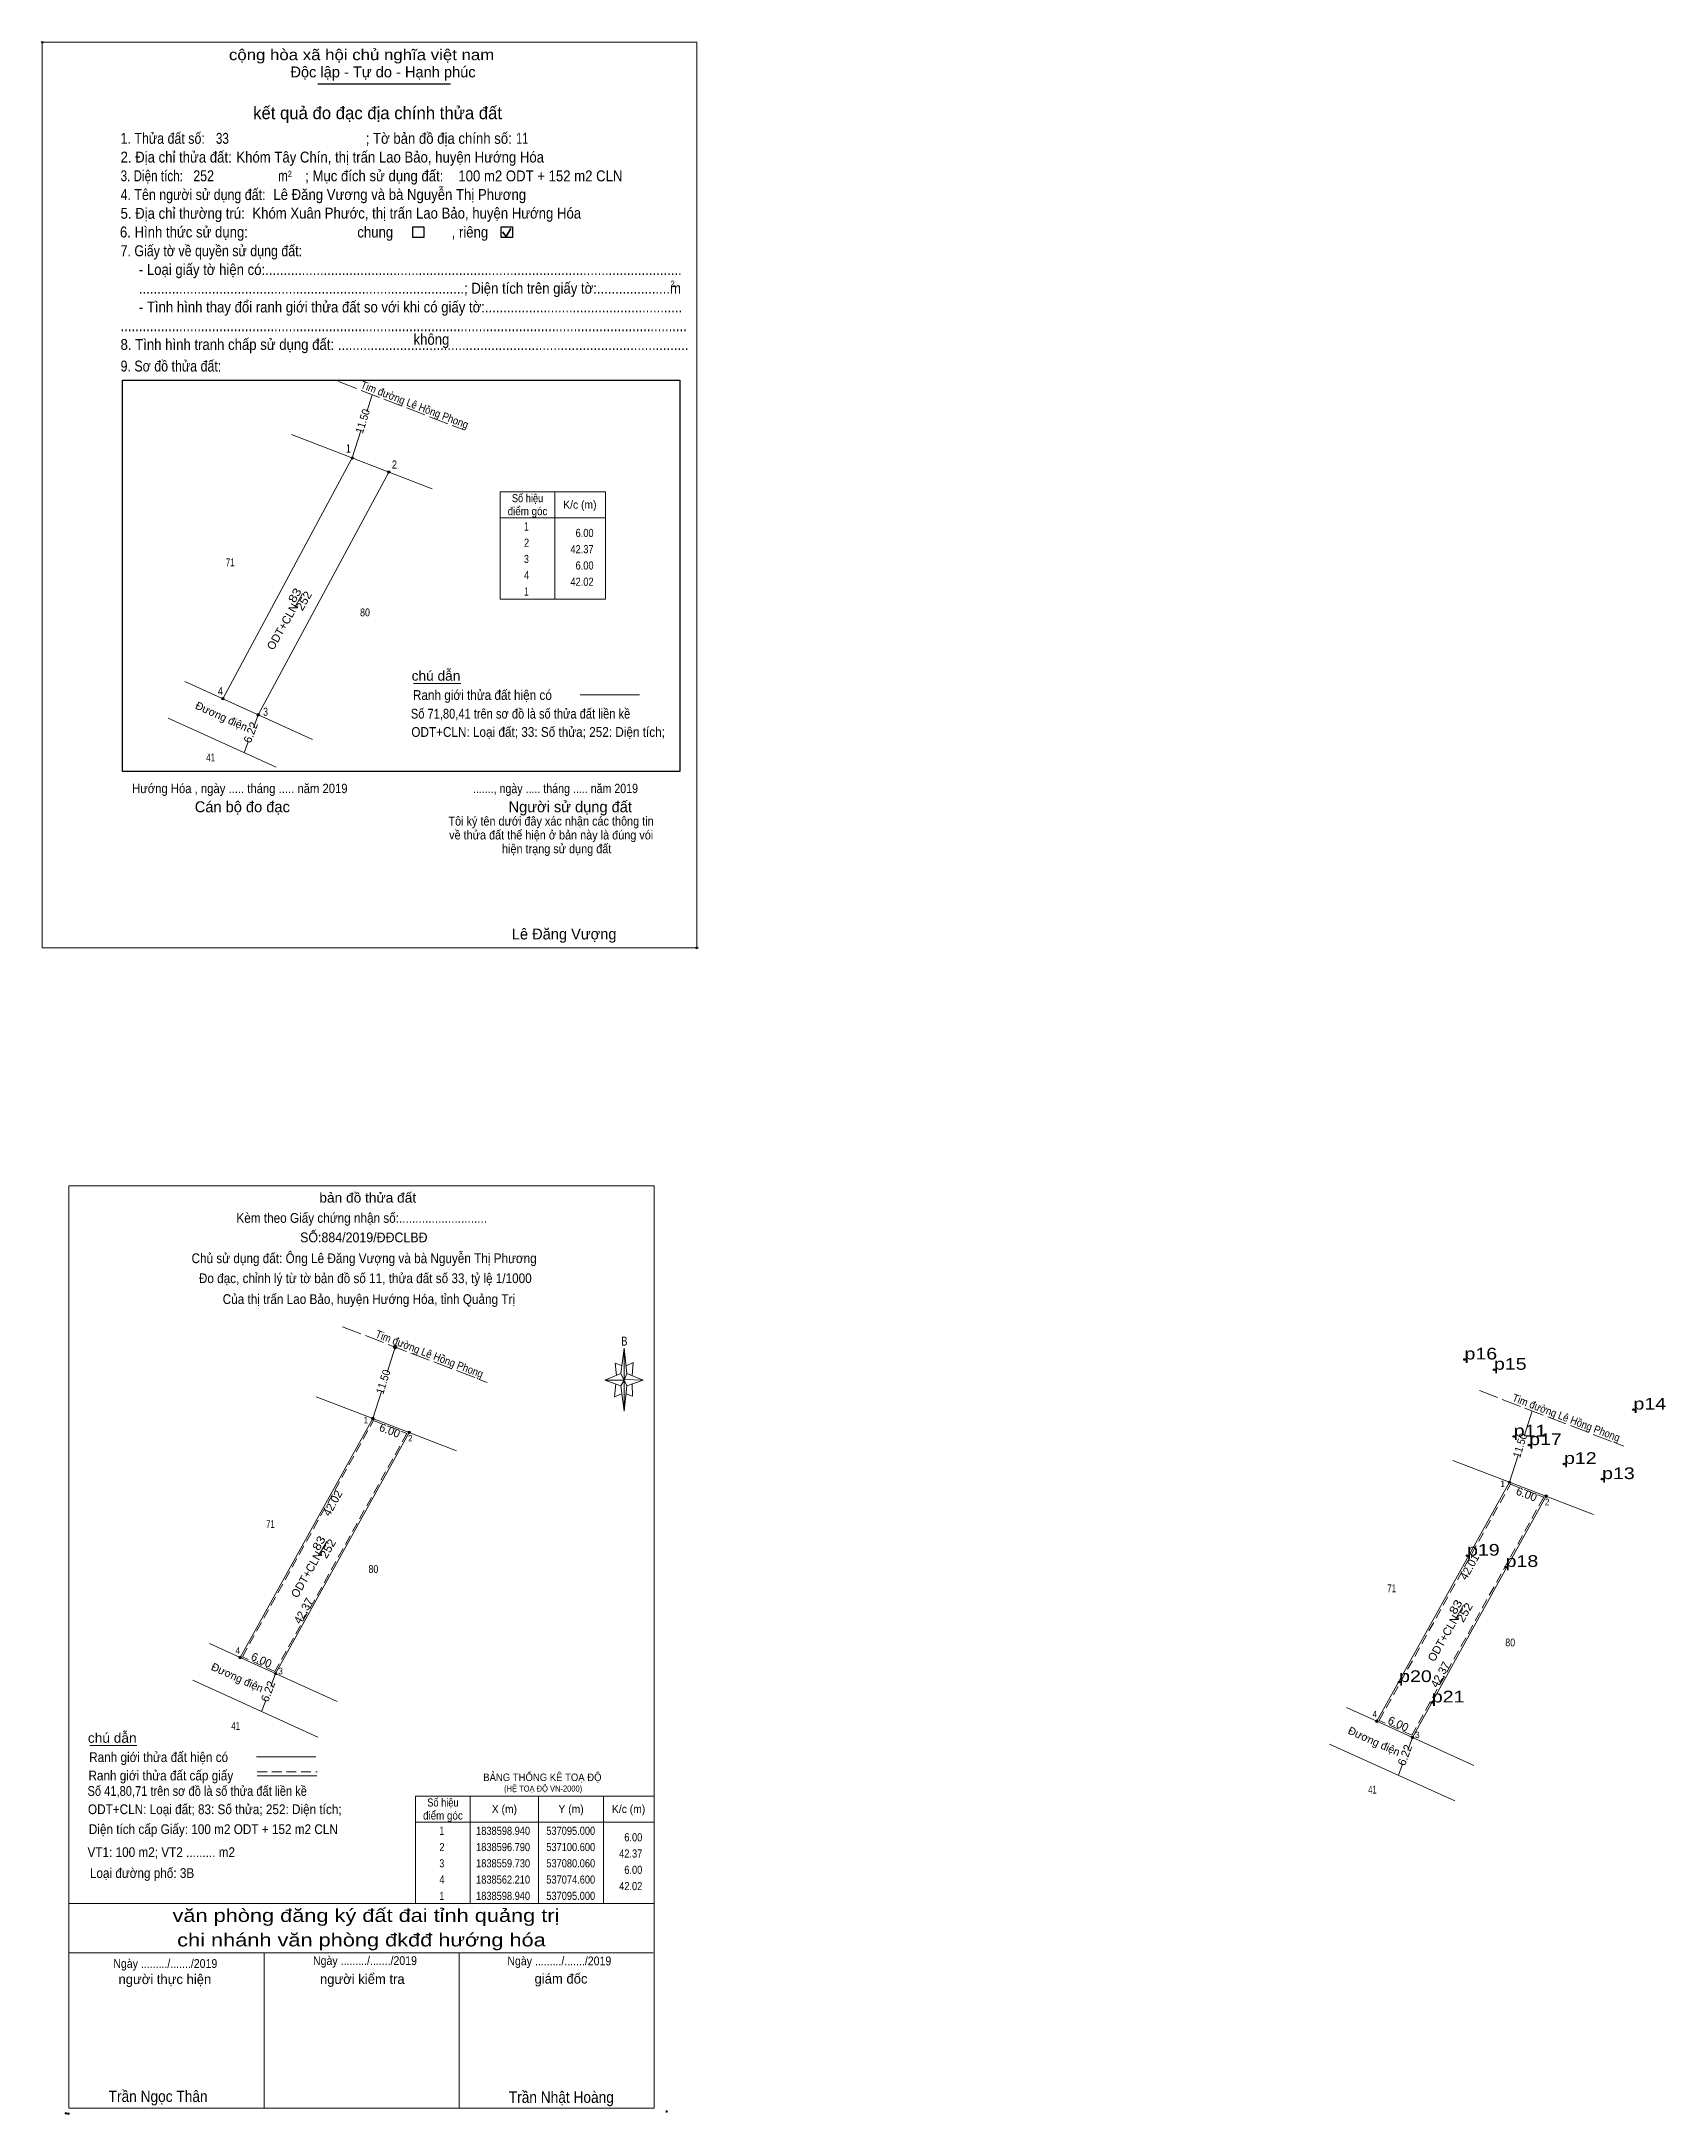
# Model space of a CAD drawing. Header units: metres. Extents: x 536869 to 537119, y 1838502 to 1838820.
import ezdxf
from ezdxf.enums import TextEntityAlignment as Align

# ---------------------------------------------------------------- set-up
doc = ezdxf.new("R2010")
doc.units = ezdxf.units.M
doc.header["$LTSCALE"] = 0.5
doc.header["$PDMODE"] = 32
doc.header["$PDSIZE"] = 0.25
doc.linetypes.add('LONG_DASHED', pattern=[7.5, 6, -1.5])
doc.linetypes.add('MEDIUM_DASHED', pattern=[4.5, 3, -1.5])
for name, color, linetype, lineweight in [('1', 7, 'MEDIUM_DASHED', 13), ('10', 7, 'Continuous', 13), ('17', 7, 'Continuous', 13), ('22', 7, 'LONG_DASHED', 13), ('23', 7, 'Continuous', 13), ('36', 7, 'Continuous', 13), ('5', 7, 'Continuous', 13), ('6', 7, 'Continuous', 13), ('63', 7, 'Continuous', 13), ('7', 7, 'Continuous', 25)]:
    doc.layers.add(name, color=color, linetype=linetype, lineweight=lineweight)
doc.layers.add('12', color=7, linetype='Continuous')

msp = doc.modelspace()

# ---------------------------------------------------------------- hatches: boundary and pattern name
at = {"layer": '36'}
for points in [[(536917.27, 1838756.4, 1), (536916.87, 1838756.4, 1)], [(536922.87, 1838754.24, 1), (536922.47, 1838754.24, 1)], [(536897.35, 1838719.4, 1), (536896.95, 1838719.4, 1)], [(536902.81, 1838716.92, 1), (536902.41, 1838716.92, 1)], [(536920.42, 1838608.74, 1), (536920.02, 1838608.74, 1)], [(536926.0177, 1838606.6181, 1), (536925.6177, 1838606.6181, 1)], [(537095.2, 1838598.94, 1), (537094.8, 1838598.94, 1)], [(537100.7977, 1838596.8181, 1), (537100.3977, 1838596.8181, 1)], [(536900.02, 1838572.01, 1), (536899.62, 1838572.01, 1)], [(536905.48, 1838569.53, 1), (536905.08, 1838569.53, 1)], [(537074.8, 1838562.21, 1), (537074.4, 1838562.21, 1)], [(537080.26, 1838559.73, 1), (537079.86, 1838559.73, 1)]]:
    msp.add_hatch(color=256, dxfattribs=at).paths.add_polyline_path(points)
at = {"layer": '63'}
msp.add_hatch(color=256, dxfattribs=at).paths.add_polyline_path([(536923.92, 1838619.73, 1), (536923.42, 1838619.73, 1)])

# ---------------------------------------------------------------- linework, layer by layer
at = {"layer": '1'}
for points in [[(536920.33, 1838608.43), (536925.46, 1838606.46), (536905.17, 1838569.85), (536900.17, 1838572.13)], [(537095.11, 1838598.63), (537100.24, 1838596.66), (537079.95, 1838560.05), (537074.95, 1838562.33)]]:
    msp.add_lwpolyline(points, close=True, dxfattribs=at)
at = {"layer": '10'}
for p, q in [((536920.22, 1838608.74), (536899.82, 1838572.01)), ((536925.82, 1838606.59), (536905.28, 1838569.53)), ((537095, 1838598.94), (537074.6, 1838562.21)), ((537100.6, 1838596.79), (537080.06, 1838559.73))]:
    msp.add_line(p, q, dxfattribs=at)
for points in [[(536895.12, 1838574.14), (536899.82, 1838572.01), (536914.72, 1838565.23)], [(537069.9, 1838564.34), (537074.6, 1838562.21), (537089.5, 1838555.43)]]:
    msp.add_lwpolyline(points, dxfattribs=at)
at = {"layer": '17'}
for p, q in [((536926.49, 1838721.75), (536933.73, 1838721.75)), ((536876.72, 1838558.49), (536883.96, 1838558.49))]:
    msp.add_line(p, q, dxfattribs=at)
at = {"layer": '22'}
for p, q in [((536915.58, 1838622.84), (536937.78, 1838614.3)), ((537090.36, 1838613.04), (537112.56, 1838604.5))]:
    msp.add_line(p, q, dxfattribs=at)
at = {"layer": '23'}
for p, q in [((536911.78, 1838559.76), (536892.55, 1838568.51)), ((537086.56, 1838549.96), (537067.33, 1838558.71))]:
    msp.add_line(p, q, dxfattribs=at)
for points in [[(536911.51, 1838612.1), (536920.22, 1838608.74), (536933.11, 1838603.78)], [(537086.29, 1838602.3), (537095, 1838598.94), (537107.89, 1838593.98)]]:
    msp.add_lwpolyline(points, dxfattribs=at)
at = {"layer": '36', "linetype": 'LONG_DASHED'}
msp.add_line((536914.93, 1838768.13), (536933.94, 1838760.82), dxfattribs=at)
at = {"layer": '36'}
for p, q in [((536919.29, 1838763.47), (536920.13, 1838766.13)), ((536907.73, 1838760), (536929.33, 1838751.68)), ((536917.07, 1838756.4), (536918.38, 1838760.56)), ((536917.07, 1838756.4), (536897.15, 1838719.4)), ((536902.61, 1838716.92), (536922.67, 1838754.24)), ((536948.21, 1838751.22), (536948.21, 1838734.72)), ((536908.18, 1838733.38), (536909.43, 1838735.56)), ((536891.34, 1838722.04), (536910.94, 1838713.13)), ((536908.05, 1838714.45), (536891.34, 1838722.04)), ((536905.35, 1838708.87), (536888.77, 1838716.41)), ((536902.61, 1838716.92), (536901.88, 1838714.94)), ((536901.08, 1838712.79), (536900.45, 1838711.09)), ((536922.44, 1838615.81), (536923.67, 1838619.73)), ((536920.22, 1838608.74), (536921.53, 1838612.9)), ((537097.22, 1838606.01), (537098.45, 1838609.93)), ((537095, 1838598.94), (537096.31, 1838603.1)), ((536911.89, 1838587.68), (536913.14, 1838589.86)), ((537086.67, 1838577.88), (537087.92, 1838580.06)), ((536905.28, 1838569.53), (536904.55, 1838567.55)), ((536903.75, 1838565.4), (536903.12, 1838563.7)), ((537080.06, 1838559.73), (537079.33, 1838557.75)), ((537078.53, 1838555.6), (537077.9, 1838553.9))]:
    msp.add_line(p, q, dxfattribs=at)
for centre in [(536917.07, 1838756.4), (536922.67, 1838754.24), (536897.15, 1838719.4), (536902.61, 1838716.92), (536920.22, 1838608.74), (536925.8177, 1838606.6181), (537095, 1838598.94), (537100.5977, 1838596.8181), (536899.82, 1838572.01), (536905.28, 1838569.53), (537074.6, 1838562.21), (537080.06, 1838559.73)]:
    msp.add_circle(centre, 0.2, dxfattribs=at)
at = {"layer": '5'}
for p, q in [((536958.37, 1838615.66), (536958.87, 1838619.56)), ((536958.37, 1838613.76), (536955.87, 1838614.66)), ((536959.27, 1838615.66), (536961.77, 1838614.66)), ((536959.27, 1838613.76), (536958.87, 1838609.86)), ((536960.17, 1838612.16), (536959.17, 1838612.56)), ((536960.07, 1838614.06), (536960.17, 1838612.16)), ((536873.5, 1838534.22), (536963.5, 1838534.22)), ((536873.5, 1838526.62), (536963.3, 1838526.62)), ((536873.5, 1838526.62), (536963.3, 1838526.62)), ((536873.5, 1838526.62), (536963.3, 1838526.62)), ((536903.5, 1838502.72), (536903.5, 1838526.62)), ((536933.5, 1838502.72), (536933.5, 1838526.62))]:
    msp.add_line(p, q, dxfattribs=at)
for points in [[(536873.5, 1838644.52), (536963.5, 1838644.52), (536963.5, 1838502.72), (536873.5, 1838502.72)], [(536958.87, 1838619.56), (536959.27, 1838615.66), (536958.87, 1838614.66)], [(536958.87, 1838614.66), (536955.87, 1838614.66), (536958.37, 1838615.66), (536959.27, 1838613.76), (536961.77, 1838614.66), (536958.87, 1838614.76)], [(536958.87, 1838614.66), (536958.87, 1838609.86), (536958.37, 1838613.76)]]:
    msp.add_lwpolyline(points, close=True, dxfattribs=at)
for points in [[(536958.87, 1838614.66), (536958.37, 1838615.66), (536955.87, 1838614.66)], [(536958.57, 1838616.86), (536957.47, 1838617.26), (536957.67, 1838615.36)], [(536958.87, 1838614.66), (536959.27, 1838613.76), (536961.77, 1838614.66)], [(536959.17, 1838616.86), (536960.27, 1838617.36), (536960.07, 1838615.36)], [(536957.57, 1838614.06), (536957.37, 1838612.06), (536958.47, 1838612.56)], [(536963.5, 1838502.72), (536873.5, 1838502.72), (536873.5, 1838526.62)]]:
    msp.add_lwpolyline(points, dxfattribs=at)
for p in [(536873.03, 1838501.95), (536873.43, 1838501.88)]:
    msp.add_point(p, dxfattribs=at)
at = {"layer": '6'}
for p, q in [((536952.09, 1838720.01), (536961.23, 1838720.01)), ((536902.32, 1838556.75), (536911.46, 1838556.75)), ((536902.46, 1838553.82), (536911.6, 1838553.82))]:
    msp.add_line(p, q, dxfattribs=at)
at = {"layer": '6', "linetype": 'MEDIUM_DASHED'}
msp.add_line((536902.46, 1838554.44), (536911.66, 1838554.44), dxfattribs=at)
at = {"layer": '6'}
msp.add_point((536965.4, 1838502.22), dxfattribs=at)
at = {"layer": '63'}
for p, q in [((536935.2, 1838550.72), (536935.2, 1838534.22)), ((536945.7, 1838550.72), (536945.7, 1838534.22)), ((536955.7, 1838550.72), (536955.7, 1838534.22)), ((536926.8, 1838546.72), (536963.5, 1838546.72))]:
    msp.add_line(p, q, dxfattribs=at)
for points in [[(536948.21, 1838734.72), (536939.81, 1838734.72), (536939.81, 1838751.22), (536948.21, 1838751.22)], [(536948.21, 1838751.22), (536956.01, 1838751.22), (536956.01, 1838734.72), (536948.21, 1838734.72)], [(536939.81, 1838747.22), (536948.21, 1838747.22), (536956.01, 1838747.22)]]:
    msp.add_lwpolyline(points, dxfattribs=at)
msp.add_lwpolyline([(536926.8, 1838550.72), (536963.5, 1838550.72), (536963.5, 1838534.22), (536926.8, 1838534.22)], close=True, dxfattribs=at)
at = {"layer": '63', "linetype": 'MEDIUM_DASHED'}
msp.add_circle((536923.67, 1838619.73), 0.25, dxfattribs=at)
at = {"layer": '7'}
for p, q in [((536911.79, 1838813.91), (536932.14, 1838813.91)), ((536881.74, 1838768.35), (536967.42, 1838768.35)), ((536967.42, 1838768.35), (536967.42, 1838708.2))]:
    msp.add_line(p, q, dxfattribs=at)
at = {"layer": '7', "lineweight": 35}
for p, q in [((536940.17, 1838791.16), (536940.74, 1838790.42)), ((536940.74, 1838790.42), (536941.44, 1838791.66))]:
    msp.add_line(p, q, dxfattribs=at)
at = {"layer": '7', "lineweight": 13}
msp.add_lwpolyline([(536869.4, 1838820.3), (536970.04, 1838820.3), (536970.04, 1838681.1), (536869.4, 1838681.1)], close=True, dxfattribs=at)
at = {"layer": '7'}
for points in [[(536926.35, 1838791.91), (536928.08, 1838791.91), (536928.08, 1838790.29), (536926.35, 1838790.29)], [(536939.95, 1838791.91), (536941.68, 1838791.91), (536941.68, 1838790.29), (536939.95, 1838790.29)]]:
    msp.add_lwpolyline(points, close=True, dxfattribs=at)
msp.add_lwpolyline([(536967.42, 1838708.2), (536881.74, 1838708.2), (536881.74, 1838768.35)], dxfattribs=at)
for p in [(536869.4, 1838820.3), (536970.04, 1838681.1), (537088.06, 1838617.82), (537092.59, 1838616.24), (537114.04, 1838610.12), (537095.64, 1838605.98), (537098, 1838604.66), (537103.36, 1838601.76), (537109.22, 1838599.43), (537088.45, 1838587.65), (537094.38, 1838585.94), (537078.01, 1838568.24), (537083.04, 1838565.1)]:
    msp.add_point(p, dxfattribs=at)

# ---------------------------------------------------------------- texts
at = {"layer": '1'}
for s, height, width, p in [('Hướng Hóa , ngày ..... tháng ..... năm 2019', 1.44, 0.9, (536883.21, 1838704.88)), ('BẢNG THỐNG KÊ TOẠ ĐỘ ', 1.15, 0.95, (536937.2, 1838553.02)), ('(HỆ TOẠ ĐỘ VN-2000)', 0.93, 0.9, (536940.4, 1838551.4))]:
    msp.add_text(s, height=height, dxfattribs=dict(at, width=width)).set_placement(p)
msp.add_text('Lê Đăng Vượng', height=1.68, dxfattribs=at).set_placement((536941.59, 1838682.39))
at = {"layer": '12', "width": 1.25}
for s, p in [('p16', (537088.06, 1838617.82)), ('p15', (537092.59, 1838616.24)), ('p14', (537114.04, 1838610.12)), ('p11', (537095.64, 1838605.98)), ('p17', (537098, 1838604.66)), ('p12', (537103.36, 1838601.76)), ('p13', (537109.22, 1838599.43)), ('p19', (537088.45, 1838587.66)), ('p18', (537094.38, 1838585.94)), ('p20', (537078.01, 1838568.24)), ('p21', (537083.04, 1838565.1))]:
    msp.add_text(s, height=1.8, dxfattribs=at).set_placement(p)
at = {"layer": '36'}
for s, height, rotation, width, p in [('Tim đường Lê Hồng Phong', 1.2, 338.959, 0.9, (536926.4446, 1838764.0238)), ('11.50', 1.2, 72.572, 0.95, (536919.2377, 1838761.8803)), ('83', 1.25, 60.264, 1.2, (536908.7641, 1838734.98)), ('252', 1.25, 60.264, 1.1, (536910.1612, 1838734.13)), ('Tim đường Lê Hồng Phong', 1.2, 338.959, 0.9, (536928.7146, 1838618.1138)), ('11.50', 1.2, 72.572, 0.95, (536922.3877, 1838614.2203)), ('Tim đường Lê Hồng Phong', 1.2, 338.959, 0.9, (537103.4946, 1838608.3138)), ('11.50', 1.2, 72.572, 0.95, (537097.1677, 1838604.4203)), ('83', 1.25, 60.264, 1.2, (536912.4641, 1838589.28)), ('252', 1.25, 60.264, 1.1, (536913.8612, 1838588.43)), ('83', 1.25, 60.264, 1.2, (537087.2441, 1838579.48)), ('252', 1.25, 60.264, 1.1, (537088.6412, 1838578.63))]:
    msp.add_text(s, height=height, rotation=rotation, dxfattribs=dict(at, width=width)).set_placement(p, align=Align.CENTER)
for s, width, p in [(' 1', 0.75, (536916.81, 1838757.24)), (' 2', 0.85, (536923.94, 1838754.77)), (' 4', 0.85, (536897.18, 1838719.94)), (' 3', 0.8, (536904.1, 1838716.77))]:
    msp.add_text(s, height=1.25, dxfattribs=dict(at, width=width)).set_placement(p, align=Align.RIGHT)
for s, width, p in [('71', 0.75, (536898.295, 1838739.75)), ('80', 0.85, (536919.02, 1838732.06)), ('41', 0.75, (536895.285, 1838709.75)), ('71', 0.75, (536904.485, 1838591.92)), ('80', 0.85, (536920.31, 1838585.01)), ('71', 0.75, (537076.855, 1838582.05)), ('80', 0.85, (537095.09, 1838573.72)), ('41', 0.75, (536899.135, 1838560.89)), ('41', 0.75, (537073.915, 1838551.09))]:
    msp.add_text(s, height=1.2, dxfattribs=dict(at, width=width)).set_placement(p, align=Align.CENTER)
for s, height, rotation, p in [('ODT+CLN', 1.25, 60.264, (536906.8836, 1838730.165)), ('Đương điện', 1.2, 335.534, (536896.7065, 1838716.1435)), ('6.22', 1.25, 69.67, (536902.0261, 1838713.9879)), ('ODT+CLN', 1.25, 60.264, (536910.5836, 1838584.465)), ('ODT+CLN', 1.25, 60.264, (537085.3636, 1838574.665)), ('Đương điện', 1.2, 335.534, (536899.1365, 1838568.3835)), ('6.22', 1.25, 69.67, (536904.6961, 1838566.5979)), ('Đương điện', 1.2, 335.534, (537073.9165, 1838558.5835)), ('6.22', 1.25, 69.67, (537079.4761, 1838556.7979))]:
    msp.add_text(s, height=height, rotation=rotation, dxfattribs=at).set_placement(p, align=Align.CENTER)
at = {"layer": '5'}
for s, height, width, p in [('bản đồ thửa đất', 1.5, 1.05, (536919.44, 1838641.94)), ('Kèm theo Giấy chứng nhận số:...........................', 1.5, 0.9, (536918.52, 1838638.83)), ('SỐ:884/2019/ĐĐCLBĐ', 1.5, 0.95, (536918.84, 1838635.84)), ('Chủ sử dụng đất: Ông Lê Đăng Vượng và bà Nguyễn Thị Phương', 1.5, 0.9, (536918.885, 1838632.63)), ('Đo đạc, chỉnh lý từ tờ bản đồ số 11, thửa đất số 33, tỷ lệ 1/1000 ', 1.5, 0.9, (536919.315, 1838629.56)), ('Của thị trấn Lao Bảo, huyện Hướng Hóa, tỉnh Quảng Trị', 1.5, 0.9, (536919.615, 1838626.35)), ('B', 1.378, 0.75, (536958.9, 1838619.96)), ('văn phòng đăng ký đất đai tỉnh quảng trị', 2, 1.25, (536919.165, 1838531.36)), ('chi nhánh văn phòng đkđđ hướng hóa', 2, 1.25, (536918.475, 1838527.6)), ('Ngày ........./......./2019', 1.35, 0.9, (536888.315, 1838524.29)), ('Ngày ........./......./2019', 1.35, 0.9, (536919.015, 1838524.74)), ('Ngày ........./......./2019', 1.35, 0.9, (536948.895, 1838524.69)), ('Trần Ngọc Thân', 1.75, 0.9, (536887.21, 1838503.68)), ('Trần Nhật Hoàng', 1.75, 0.9, (536949.205, 1838503.55))]:
    msp.add_text(s, height=height, dxfattribs=dict(at, width=width)).set_placement(p, align=Align.CENTER)
for s, p in [('người thực hiện', (536888.25, 1838521.81)), ('người kiểm tra', (536918.605, 1838521.83)), ('giám đốc', (536949.155, 1838521.89))]:
    msp.add_text(s, height=1.5, dxfattribs=at).set_placement(p, align=Align.CENTER)
at = {"layer": '6'}
for s, height, width, p in [('100 m2 ODT + 152 m2 CLN', 1.68, 0.9, (536933.37, 1838798.92)), ('Lê Đăng Vương và bà Nguyễn Thị Phương', 1.68, 0.9, (536904.93, 1838796.06)), ('chú dẫn', 1.5, 1.05, (536926.19, 1838722.17)), ('Ranh giới thửa đất hiện có ', 1.5, 0.9, (536926.39, 1838719.21)), ('Số 71,80,41 trên sơ đồ là số thửa đất liền kề', 1.5, 0.85, (536926.07, 1838716.34)), ('ODT+CLN: Loại đất; 33: Số thửa; 252: Diện tích;', 1.5, 0.9, (536926.14, 1838713.53)), ('chú dẫn', 1.5, 1.05, (536876.41, 1838558.9)), ('Ranh giới thửa đất hiện có ', 1.5, 0.9, (536876.61, 1838555.94)), ('Ranh giới thửa đất cấp giấy', 1.5, 0.9, (536876.5, 1838553.12)), ('Số 41,80,71 trên sơ đồ là số thửa đất liền kề', 1.5, 0.85, (536876.36, 1838550.74)), ('ODT+CLN: Loại đất; 83: Số thửa; 252: Diện tích;', 1.5, 0.9, (536876.43, 1838547.93)), ('Diện tích cấp Giấy: 100 m2 ODT + 152 m2 CLN', 1.5, 0.9, (536876.56, 1838544.87)), ('VT1: 100 m2; VT2 ......... m2', 1.5, 0.9, (536876.36, 1838541.34)), ('Loại đường phố: 3B', 1.5, 0.9, (536876.72, 1838538.12))]:
    msp.add_text(s, height=height, dxfattribs=dict(at, width=width)).set_placement(p)
at = {"layer": '63'}
for s, width, p in [('điểm góc', 0.9, (536944.01, 1838747.6)), ('Số hiệu', 0.85, (536944.01, 1838749.6)), ('K/c (m)', 0.95, (536952.055, 1838748.6)), (' 1', 0.75, (536943.66, 1838745.25)), (' 2', 0.85, (536943.665, 1838742.75)), (' 4', 0.85, (536943.66, 1838737.75)), (' 3', 0.8, (536943.655, 1838740.25)), (' 1', 0.75, (536943.66, 1838735.25)), ('điểm góc', 0.9, (536931, 1838547.1)), ('Số hiệu', 0.85, (536931, 1838549.1)), ('X (m)', 0.95, (536940.45, 1838548.1)), ('Y (m)', 0.95, (536950.705, 1838548.1)), ('K/c (m)', 0.95, (536959.545, 1838548.1)), (' 1', 0.75, (536930.65, 1838544.75)), ('1838598.940', 0.85, (536940.25, 1838544.75)), ('537095.000', 0.85, (536950.65, 1838544.75)), (' 2', 0.85, (536930.655, 1838542.25)), ('1838596.790', 0.85, (536940.25, 1838542.25)), ('537100.600', 0.85, (536950.65, 1838542.25)), (' 4', 0.85, (536930.65, 1838537.25)), (' 3', 0.8, (536930.645, 1838539.75)), ('1838559.730', 0.85, (536940.25, 1838539.75)), ('1838562.210', 0.85, (536940.25, 1838537.25)), ('537080.060', 0.85, (536950.65, 1838539.75)), ('537074.600', 0.85, (536950.65, 1838537.25)), (' 1', 0.75, (536930.65, 1838534.75)), ('1838598.940', 0.85, (536940.25, 1838534.75)), ('537095.000', 0.85, (536950.65, 1838534.75))]:
    msp.add_text(s, height=1.25, dxfattribs=dict(at, width=width)).set_placement(p, align=Align.CENTER)
for s, height, width, p in [('6.00', 1.25, 0.85, (536954.16, 1838744.25)), ('42.37', 1.25, 0.85, (536954.16, 1838741.75)), ('6.00', 1.25, 0.85, (536954.16, 1838739.25)), ('42.02', 1.25, 0.85, (536954.16, 1838736.75)), (' 1', 1, 0.9, (536919.49, 1838608.01)), (' 2', 1, 0.9, (536926.33, 1838605.22)), (' 1', 1, 0.9, (537094.27, 1838598.21)), (' 2', 1, 0.9, (537101.11, 1838595.42)), (' 4', 1, 0.95, (536899.82, 1838572.59)), (' 3', 1, 0.95, (536906.39, 1838569.42)), (' 4', 1, 0.95, (537074.6, 1838562.79)), (' 3', 1, 0.95, (537081.17, 1838559.62)), ('6.00', 1.25, 0.85, (536961.65, 1838543.75)), ('42.37', 1.25, 0.85, (536961.65, 1838541.25)), ('6.00', 1.25, 0.85, (536961.65, 1838538.75)), ('42.02', 1.25, 0.85, (536961.65, 1838536.25))]:
    msp.add_text(s, height=height, dxfattribs=dict(at, width=width)).set_placement(p, align=Align.RIGHT)
for s, rotation, p in [('6.00', 338.997, (536922.606, 1838606.3203)), ('42.02', 60.952, (536914.5878, 1838595.4365)), ('6.00', 338.997, (537097.386, 1838596.5203)), ('42.01', 60.952, (537089.3672, 1838585.6415)), ('42.37', 61.003, (536910.0975, 1838578.882)), ('6.00', 335.572, (536902.8465, 1838571.0521)), ('42.37', 61.003, (537084.8748, 1838569.077)), ('6.00', 335.572, (537077.6265, 1838561.2521))]:
    msp.add_text(s, height=1.25, rotation=rotation, dxfattribs=at).set_placement(p, align=Align.CENTER)
at = {"layer": '7'}
for s, height, width, p in [('cộng hòa xã hội chủ nghĩa việt nam', 1.68, 1.15, (536898.1, 1838817.55)), ('1. Thửa đất số:', 1.68, 0.85, (536881.44, 1838804.69)), ('33', 1.68, 0.8, (536896.09, 1838804.69)), ('; Tờ bản đồ địa chính số:', 1.68, 0.9, (536919.13, 1838804.69)), ('11', 1.68, 0.75, (536942.25, 1838804.71)), ('2. Địa chỉ thửa đất:', 1.68, 0.9, (536881.44, 1838801.81)), ('Khóm Tây Chín, thị trấn Lao Bảo, huyện Hướng Hóa', 1.68, 0.9, (536899.24, 1838801.81)), ('3. Diện tích:', 1.68, 0.8, (536881.44, 1838798.93)), ('252', 1.68, 0.85, (536892.62, 1838798.94)), ('m', 1.68, 0.8, (536905.65, 1838798.93)), ('2', 0.9599, 0.8, (536907.16, 1838799.6)), ('; Mục đích sử dụng đất:', 1.68, 0.9, (536909.82, 1838798.93)), ('4. Tên người sử dụng đất:', 1.68, 0.85, (536881.44, 1838796.05)), ('5. Địa chỉ thường trú:', 1.68, 0.9, (536881.44, 1838793.17)), ('Khóm Xuân Phước, thị trấn Lao Bảo, huyện Hướng Hóa', 1.68, 0.9, (536901.7, 1838793.2)), ('6. Hình thức sử dụng:', 1.68, 0.9, (536881.34, 1838790.29)), ('chung                , riêng', 1.68, 0.9, (536917.84, 1838790.29)), ('7. Giấy tờ về quyền sử dụng đất:', 1.68, 0.85, (536881.44, 1838787.41)), ('     - Loại giấy tờ hiện có:..................................................................................................................', 1.68, 0.9, (536881.44, 1838784.53)), ('     .........................................................................................; Diện tích trên giấy tờ:....................m', 1.68, 0.9, (536881.44, 1838781.65)), ('2', 0.9599, 0.8, (536966.01, 1838782.7)), ('     - Tình hình thay đổi ranh giới thửa đất so với khi có giấy tờ:......................................................', 1.68, 0.9, (536881.44, 1838778.77)), ('8. Tình hình tranh chấp sử dụng đất: ................................................................................................', 1.68, 0.9, (536881.44, 1838773.01)), ('...........................................................................................................................................................', 1.68, 0.9, (536881.44, 1838775.89)), ('không', 1.68, 0.9, (536926.48, 1838773.8)), ('9. Sơ đồ thửa đất:', 1.68, 0.85, (536881.44, 1838769.69)), ('......., ngày ..... tháng ..... năm 2019', 1.44, 0.85, (536935.61, 1838704.88))]:
    msp.add_text(s, height=height, dxfattribs=dict(at, width=width)).set_placement(p)
for s, p in [('Độc lập - Tự do - Hạnh phúc', (536907.55, 1838814.9)), ('Cán bộ đo đạc', (536892.85, 1838701.94)), ('Người sử dụng đất', (536941.09, 1838701.94))]:
    msp.add_text(s, height=1.68, dxfattribs=at).set_placement(p)
for s, height, p in [('kết quả đo đạc địa chính thửa đất', 1.92, (536920.95, 1838808.48)), ('.', 0.4801, (536970.0384, 1838680.85))]:
    msp.add_text(s, height=height, dxfattribs=at).set_placement(p, align=Align.CENTER)
at = {"layer": '7', "width": 0.9}
for s, p in [('Tôi ký tên dưới đây xác nhận các thông tin', (536947.62, 1838699.89)), ('về thửa đất thể hiện ở bản này là đúng vói', (536947.645, 1838697.76)), ('hiện trạng sử dụng đất', (536948.485, 1838695.64))]:
    msp.add_text(s, height=1.388, dxfattribs=at).set_placement(p, align=Align.CENTER)

doc.saveas('drawing.dxf')
